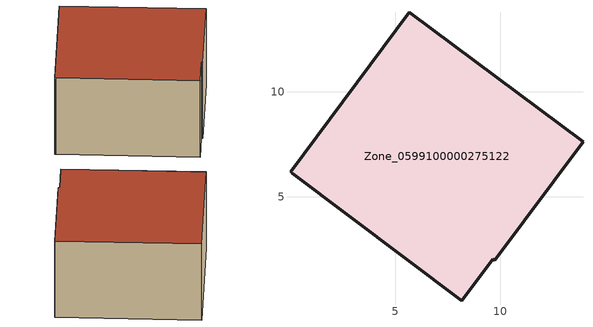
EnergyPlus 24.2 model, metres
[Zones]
Zone_0599100000275122
 floor ground (C_G): 9.73,1.98 9.64,2.04 8.17,0.07 0.1,6.13 0.03,6.19 5.67,13.77 13.93,7.62 z1.43
 wall outside (C_F): 9.64,2.04 9.73,1.98 13.93,7.62 5.67,13.77 0.03,6.19 0.1,6.13 8.17,0.07 9.64,2.04 z1.43:7.72
 roof outside (C_R): 5.67,13.77 0.03,6.19 0.1,6.13 8.17,0.07 9.64,2.04 9.73,1.98 13.93,7.62 z7.72
[BUILDING]
Pand.0599100000275122: North Axis=0; Terrain=City; Loads Convergence Tolerance Value=0.04; Temperature Convergence Tolerance Value=0.4; Solar Distribution=FullExterior; Maximum Number of Warmup Days=25; Minimum Number of Warmup Days=1
[Site:Location]
Rotterdam.The.Hague.AP_ZH_NLD Design_Conditions: Latitude=51.96; Longitude=4.45; Time Zone=1; Elevation=-4.5
[SITE:GROUNDTEMPERATURE:BUILDINGSURFACE]
18, 18, 18, 18, 18, 18, 18, 18, 18, 18, 18, 18
[MATERIAL] Thermal Absorptance=0.9; Solar Absorptance=0.7; Visible Absorptance=0.7
Name | Roughness | Thickness | Conductivity | Density | Specific Heat
G.D.1965 | MediumSmooth | 0.15 | 1 | 540 | 1210
F.D.1965 | Rough | 0.3 | 0.857143 | 1920 | 840
R.D.1965 | MediumRough | 0.2 | 0.08 | 1500 | 1000
[CONSTRUCTION]
C_G: G.D.1965
C_F: F.D.1965
C_R: R.D.1965
[ZONE]
Zone_0599100000275122: Type=1; Multiplier=1; Ceiling Height=Autocalculate; Volume=Autocalculate; Floor Area=autocalculate; Part of Total Floor Area=Yes
[ZONEINFILTRATION:DESIGNFLOWRATE]
Infil_Zone_0599100000275122: Zone or ZoneList or Space or SpaceList=Zone_0599100000275122; Schedule=AlwaysOn; Design Flow Rate Calculation Method=Flow/Area; Flow Rate per Floor Area=0.0042; Constant Term Coefficient=1; Temperature Term Coefficient=0; Velocity Term Coefficient=0; Velocity Squared Term Coefficient=0
[HVACTEMPLATE:ZONE:IDEALLOADSAIRSYSTEM]
Zone_0599100000275122: Maximum Heating Supply Air Temperature=50; Minimum Cooling Supply Air Temperature=13; Maximum Heating Supply Air Humidity Ratio=0.0156; Minimum Cooling Supply Air Humidity Ratio=0.0077; Heating Limit=NoLimit; Cooling Limit=NoLimit; Dehumidification Control Type=ConstantSensibleHeatRatio; Cooling Sensible Heat Ratio=0.7; Dehumidification Setpoint=60; Humidification Control Type=None; Humidification Setpoint=30; Outdoor Air Method=None; Outdoor Air Flow Rate per Person=0.00944; Outdoor Air Flow Rate per Zone Floor Area=0; Outdoor Air Flow Rate per Zone=0; Demand Controlled Ventilation Type=None; Outdoor Air Economizer Type=NoEconomizer; Heat Recovery Type=None; Sensible Heat Recovery Effectiveness=0.7; Latent Heat Recovery Effectiveness=0.65
[ZONECONTROL:THERMOSTAT]
ThermostatControl_Zone_0599100000275122: Zone or ZoneList=Zone_0599100000275122; Control Type Schedule=DualSetpointControlType; Control 1=Thermostat_Zone_0599100000275122; Temperature Difference Between Cutout And Setpoint=0
[THERMOSTATSETPOINT:DUALSETPOINT]
Thermostat_Zone_0599100000275122: Heating Setpoint Temperature Schedule=HeatingSetpoint_Zone_0599100000275122; Cooling Setpoint Temperature Schedule=CoolingSetpoint_Zone_0599100000275122
[SCHEDULE:COMPACT]
HeatingSetpoint_Zone_0599100000275122: Through: 12/31, For: AllDays, Until: 24:00, 21
CoolingSetpoint_Zone_0599100000275122: Through: 12/31, For: AllDays, Until: 24:00, 24
DualSetpointControlType: Through: 12/31, For: AllDays, Until: 24:00, 4
AlwaysOn: Through: 12/31, For: AllDays, Until: 24:00, 1
